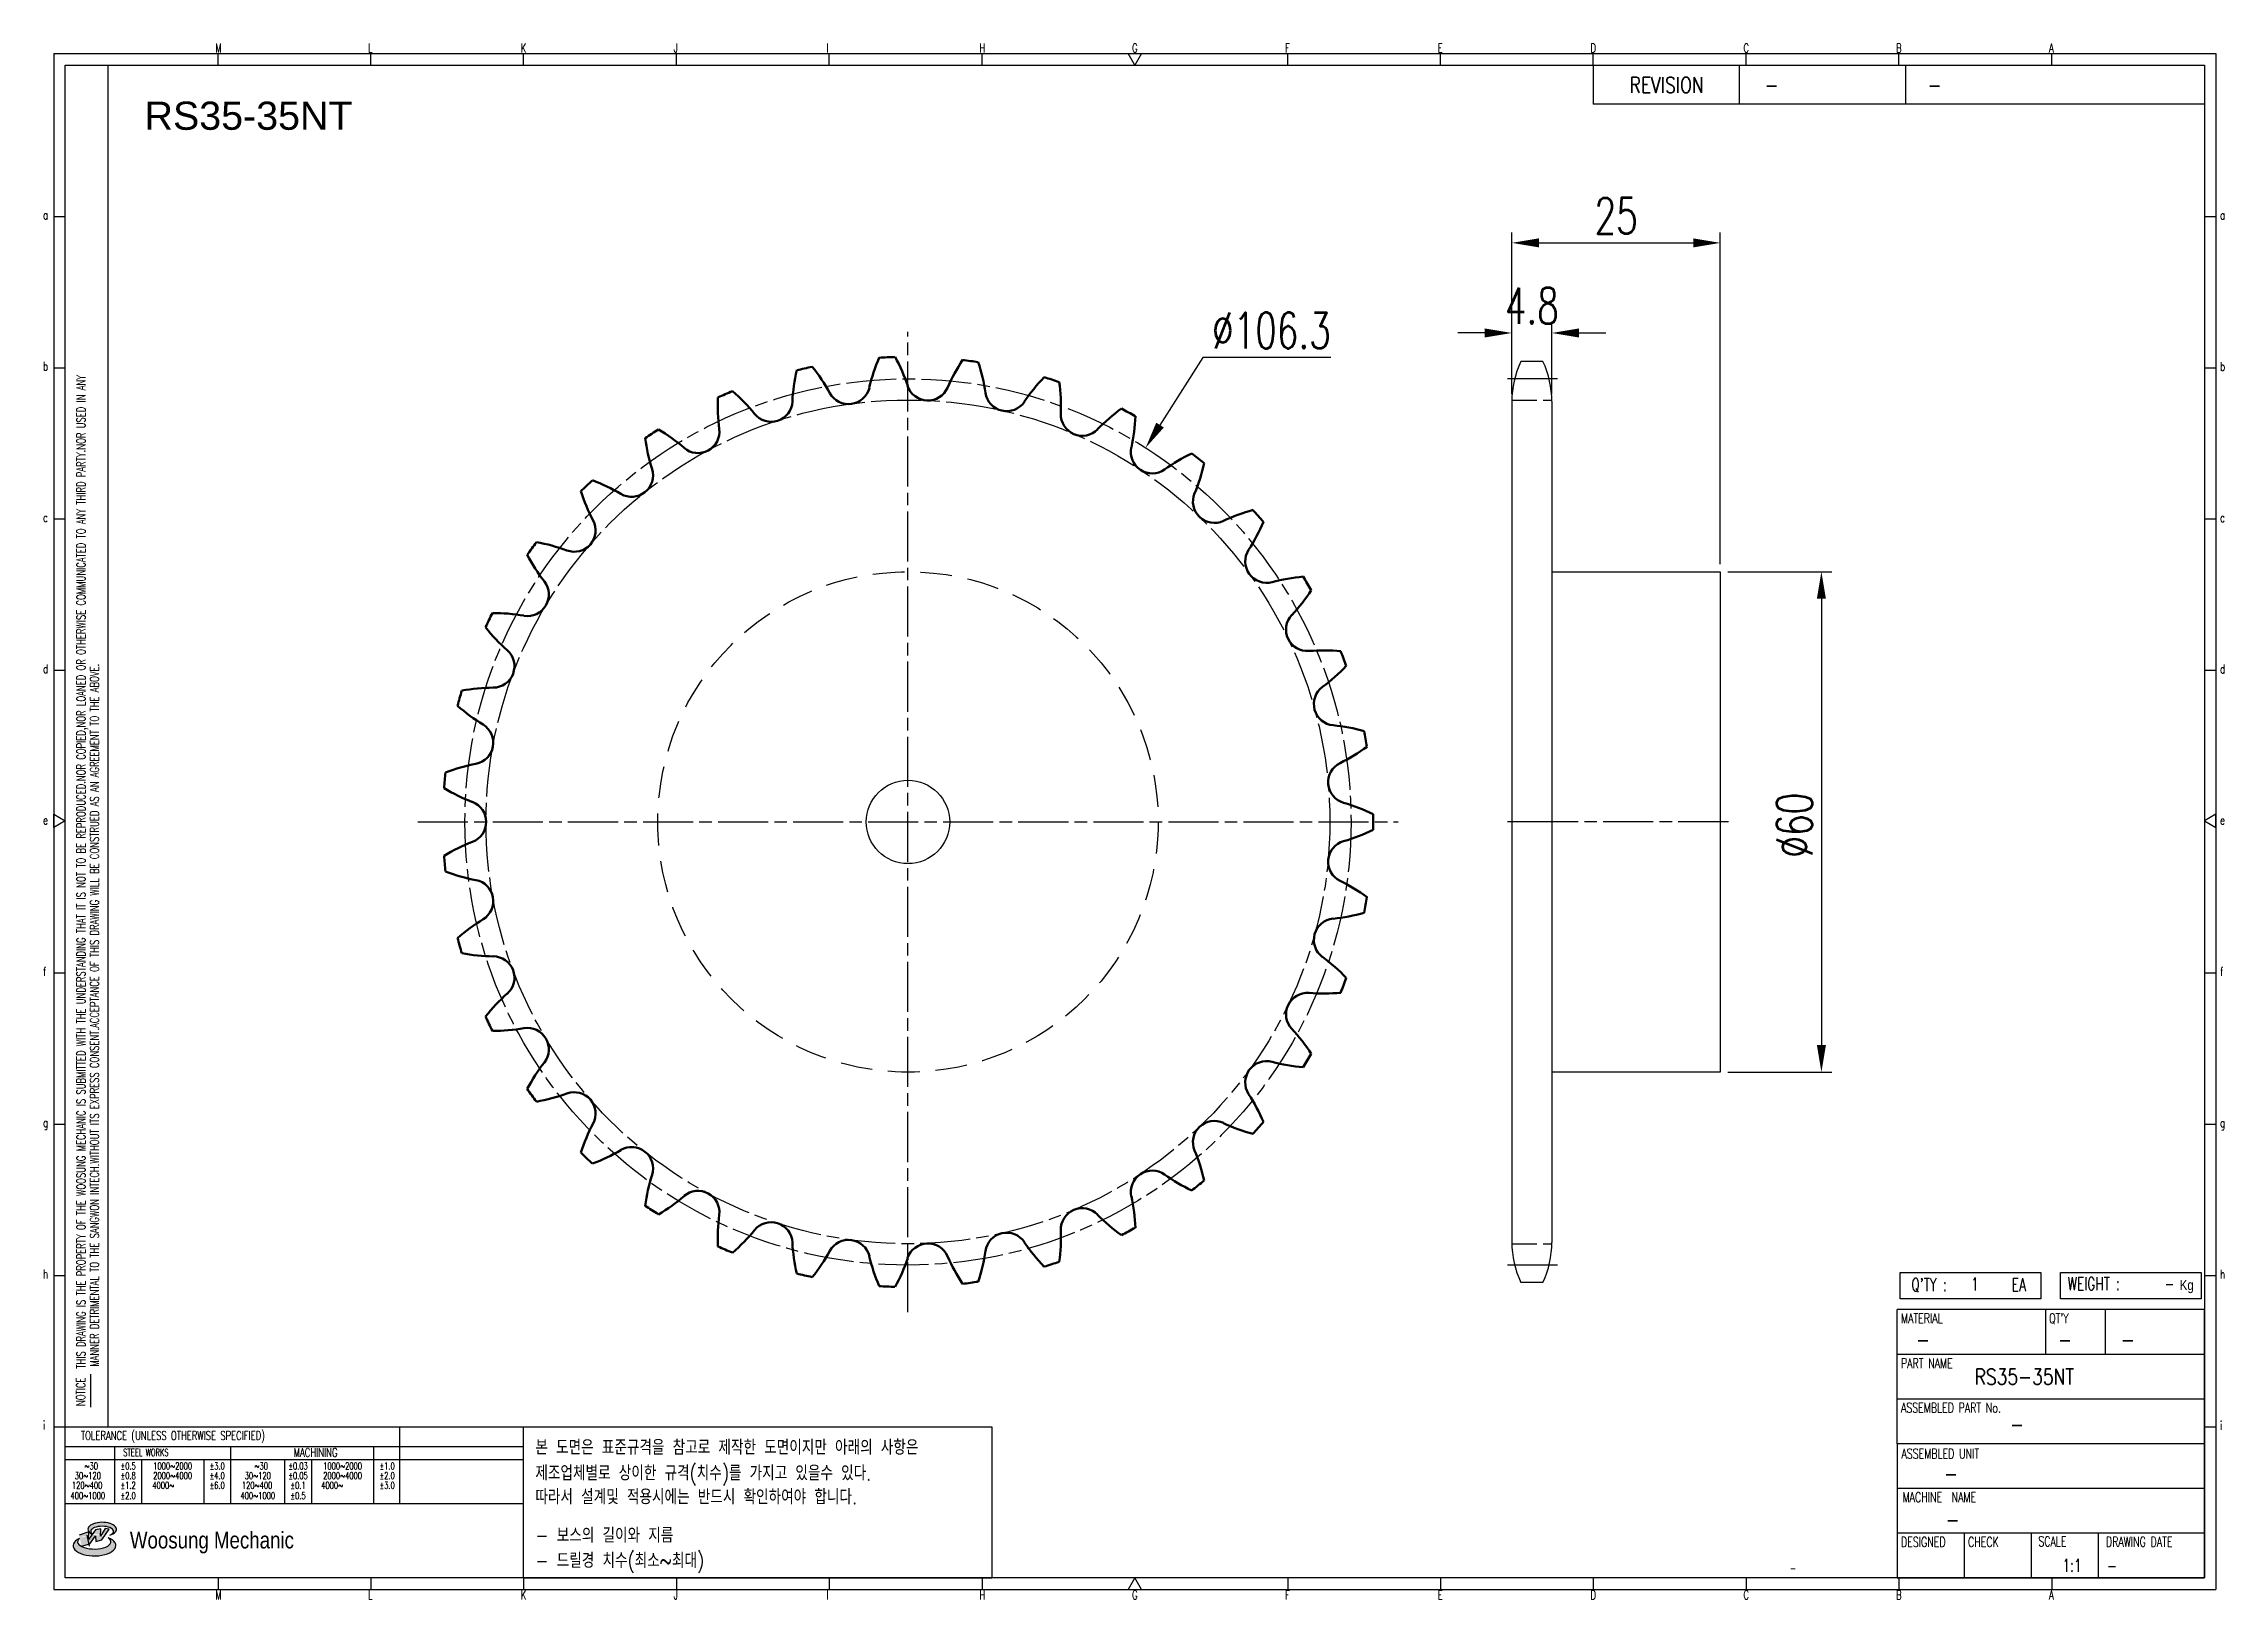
# Model space of a CAD drawing. Header units: millimetres. Extents: x -44811 to -44550, y 1096 to 1283.
import ezdxf
from ezdxf.enums import TextEntityAlignment as Align

# ---------------------------------------------------------------- set-up
doc = ezdxf.new("R2010")
doc.units = ezdxf.units.MM
for name, pattern in [('AM_ISO02W050', [7.5, 6, -1.5]), ('AM_ISO02W050x2', [3.75, 3, -0.75]), ('AM_ISO08W050', [18, 12, -1.5, 3, -1.5]), ('AM_ISO08W050x2', [9, 6, -0.75, 1.5, -0.75]), ('HIDDEN', [9.525, 6.35, -3.175])]:
    doc.linetypes.add(name, pattern=pattern)
for name, color, linetype, lineweight in [('AM_0N', 7, 'Continuous', 50), ('AM_3N', 6, 'AM_ISO02W050', 25), ('AM_7', 4, 'AM_ISO08W050', 25), ('AM_7N', 4, 'AM_ISO08W050', 25)]:
    doc.layers.add(name, color=color, linetype=linetype, lineweight=lineweight)
for name, color, linetype in [('HL', 2, 'HIDDEN'), ('S-DIM', 7, 'Continuous'), ('TITLE', 7, 'Continuous'), ('도면레이아웃', 7, 'Continuous')]:
    doc.layers.add(name, color=color, linetype=linetype)
doc.styles.add('HAN', font='ROMANS.shx', dxfattribs={"width": 0.7, "bigfont": 'whgtxt.shx'})
doc.styles.add('HKD_ST2', font='romans.shx', dxfattribs={"width": 0.7, "height": 4, "bigfont": '@extfont2.shx'})
doc.styles.add('HSG', font='SIMPLEX.shx', dxfattribs={"width": 0.7, "bigfont": 'HSG.shx'})
doc.styles.add('ROMANS', font='romans.shx', dxfattribs={"width": 0.7, "bigfont": 'whgtxt.shx'})
doc.styles.add('SLDTEXTSTYLE4', font='arial.ttf', dxfattribs={"width": 0.8})
doc.styles.get("Standard").update_dxf_attribs({"font": 'arial.ttf'})
doc.dimstyles.new('APP8', dxfattribs={"dimscale": 1.8, "dimtxt": 2.4, "dimasz": 1.8, "dimexe": 0.7, "dimexo": 0.5, "dimgap": 0.6, "dimtad": 1, "dimtoh": 1, "dimdec": 1, "dimrnd": 0.01, "dimzin": 9, "dimdsep": 46, "dimtxsty": 'HSG', "dimcen": 0, "dimclrd": 1, "dimclre": 1, "dimclrt": 256, "dimazin": 2, "dimtp": 1, "dimtm": 1, "dimtfac": 0.5, "dimtdec": 1, "dimtofl": 0, "dimtmove": 0, "dimatfit": 3, "dimfxl": 0, "dimtvp": 1, "dimtolj": 2, "dimlwd": -1, "dimlwe": -1, "dimarcsym": 0})

# ---------------------------------------------------------------- blocks, each defined once
blk = doc.blocks.new('SUYWSHJH')
at = {"layer": '도면레이아웃'}
h = blk.add_hatch(color=10, dxfattribs=at)
h.paths.add_polyline_path([(1.544, 35.177), (1.554, 34.966), (1.779, 35.034), (2.054, 35.422), (1.908, 35.446), (1.728, 35.167), (1.741, 35.439), (1.547, 35.405), (1.292, 35.041), (1.295, 35.33), (0.943, 35.208), (1.03, 34.8), (1.336, 34.885)])
edge = h.paths.add_edge_path()
edge.add_ellipse((1.795, 35.421), major_axis=(-0.53, 0), ratio=0.487785, start_angle=122.36065, end_angle=403.39574)
edge.add_line((1.411, 35.244), (1.419, 35.261))
edge.add_ellipse((1.798, 35.344), major_axis=(-0.423, 0), ratio=0.444396, start_angle=131.58977, end_angle=386.19408, ccw=False)
edge = h.paths.add_edge_path()
edge.add_ellipse((1.512, 34.815), major_axis=(-0.793, 0), ratio=0.480113, start_angle=314.67633, end_angle=590.85213)
edge.add_ellipse((1.501, 34.958), major_axis=(-0.62, 0), ratio=0.43311, start_angle=331.7024, end_angle=574.42495, ccw=False)
for p, q in [((0, 90.118), (80.15, 90.118)), ((0, 90.118), (0, 33.191)), ((6.089, 89.693), (6.089, 90.118)), ((11.753, 89.693), (11.753, 90.118)), ((17.418, 89.693), (17.418, 90.118)), ((23.082, 89.693), (23.082, 90.118)), ((28.746, 89.693), (28.746, 90.118)), ((34.411, 89.693), (34.411, 90.118)), ((45.739, 89.693), (45.739, 90.118)), ((51.404, 89.693), (51.404, 90.118)), ((57.068, 89.693), (57.068, 90.118)), ((62.732, 89.693), (62.732, 90.118)), ((68.397, 89.693), (68.397, 90.118)), ((74.061, 89.693), (74.061, 90.118)), ((80.15, 90.118), (80.15, 33.191)), ((0, 84.085), (0.425, 84.085)), ((79.725, 84.085), (80.15, 84.085)), ((0, 78.478), (0.425, 78.478)), ((79.725, 78.478), (80.15, 78.478)), ((0, 72.87), (0.425, 72.87)), ((79.725, 72.87), (80.15, 72.87)), ((0, 67.262), (0.425, 67.262)), ((79.725, 67.262), (80.15, 67.262)), ((0, 56.047), (0.425, 56.047)), ((79.725, 56.047), (80.15, 56.047)), ((0, 50.439), (0.425, 50.439)), ((79.725, 50.439), (80.15, 50.439)), ((0, 44.832), (0.425, 44.832)), ((79.725, 44.832), (80.15, 44.832)), ((1.377, 39.947), (1.377, 41.174)), ((0, 39.224), (0.425, 39.224)), ((79.725, 39.224), (80.15, 39.224)), ((0, 33.191), (80.15, 33.191)), ((6.089, 33.616), (6.089, 33.191)), ((11.753, 33.616), (11.753, 33.191)), ((17.418, 33.616), (17.418, 33.191)), ((23.082, 33.616), (23.082, 33.191)), ((28.746, 33.616), (28.746, 33.191)), ((34.411, 33.616), (34.411, 33.191)), ((45.739, 33.616), (45.739, 33.191)), ((51.404, 33.616), (51.404, 33.191)), ((57.068, 33.616), (57.068, 33.191)), ((62.732, 33.616), (62.732, 33.191)), ((68.397, 33.616), (68.397, 33.191)), ((74.061, 33.616), (74.061, 33.191))]:
    blk.add_line(p, q)
at = {"color": 2}
for p, q in [((2.017, 39.224), (2.017, 89.693)), ((0.425, 39.224), (17.418, 39.224)), ((12.816, 39.224), (12.816, 36.382)), ((17.418, 33.616), (17.418, 39.224)), ((0.425, 38.487), (17.418, 38.487)), ((0.425, 38.012), (17.418, 38.012)), ((2.257, 38.487), (2.257, 36.382)), ((3.257, 38.012), (3.257, 36.382)), ((5.557, 38.012), (5.557, 36.382)), ((6.557, 38.5), (6.557, 36.382)), ((8.557, 38.012), (8.557, 36.382)), ((9.557, 38.026), (9.557, 36.382)), ((11.857, 38.487), (11.857, 36.382)), ((0.425, 36.382), (17.418, 36.382))]:
    blk.add_line(p, q, dxfattribs=at)
at = {"color": 6, "ltscale": 0.5}
for p, q in [((57.068, 89.693), (57.068, 88.246)), ((62.47, 89.693), (62.47, 88.246)), ((68.635, 89.693), (68.635, 88.246)), ((79.725, 88.246), (57.068, 88.246)), ((68.336, 38.59), (68.336, 43.563)), ((79.725, 43.563), (68.336, 43.563)), ((73.827, 43.563), (73.827, 41.905)), ((76.037, 43.563), (76.037, 41.905)), ((79.725, 38.59), (79.725, 43.563)), ((79.725, 41.905), (68.336, 41.905)), ((79.725, 40.248), (68.336, 40.248)), ((68.336, 38.59), (68.336, 33.616)), ((79.725, 38.59), (68.336, 38.59)), ((79.725, 33.616), (79.725, 38.59)), ((79.725, 36.932), (68.336, 36.932)), ((79.725, 35.274), (68.336, 35.274)), ((70.822, 33.616), (70.822, 35.274)), ((73.309, 33.616), (73.309, 35.274)), ((75.796, 33.616), (75.796, 35.274)), ((68.336, 33.616), (79.725, 33.616))]:
    blk.add_line(p, q, dxfattribs=at)
for points in [[(40.075, 89.693), (39.83, 90.118), (40.32, 90.118)], [(0.425, 89.693), (79.725, 89.693), (79.725, 33.616), (0.425, 33.616)], [(0.425, 61.679), (0, 61.433), (0, 61.924)], [(79.725, 61.679), (80.15, 61.433), (80.15, 61.924)], [(40.075, 33.616), (39.83, 33.191), (40.32, 33.191)]]:
    blk.add_lwpolyline(points, close=True)
at = {"layer": 'TITLE', "color": 20}
for p, q in [((68.449, 43.961), (68.449, 44.936)), ((68.449, 44.936), (73.654, 44.936)), ((73.654, 44.936), (73.654, 43.961)), ((74.39, 43.961), (74.39, 44.936)), ((74.39, 44.936), (79.595, 44.936)), ((79.595, 44.936), (79.595, 43.961)), ((73.654, 43.961), (68.449, 43.961)), ((79.595, 43.961), (74.39, 43.961))]:
    blk.add_line(p, q, dxfattribs=at)
at = {"layer": '도면레이아웃'}
for p, q in [((1.295, 35.33), (0.943, 35.208)), ((1.03, 34.8), (1.336, 34.885)), ((1.224, 35.208), (1.311, 34.8)), ((1.224, 35.208), (1.224, 35.208)), ((1.547, 35.405), (1.292, 35.041)), ((1.292, 35.041), (1.295, 35.33)), ((1.336, 34.885), (1.544, 35.177)), ((1.419, 35.261), (1.411, 35.244)), ((1.544, 35.177), (1.554, 34.966)), ((1.741, 35.439), (1.547, 35.405)), ((1.554, 34.966), (1.779, 35.034)), ((1.908, 35.446), (1.728, 35.167)), ((1.728, 35.167), (1.741, 35.439)), ((1.779, 35.034), (2.054, 35.422)), ((2.054, 35.422), (1.908, 35.446))]:
    blk.add_line(p, q, dxfattribs=at)
for centre, major_axis, ratio, start_param, end_param in [((1.795, 35.421), (-0.53, 0), 0.487785, 2.135596, 7.040584), ((1.512, 34.815), (-0.793, 0), 0.480113, 5.492138, 10.312315), ((1.501, 34.958), (-0.62, 0), 0.43311, 5.789299, 10.025607), ((1.798, 35.344), (-0.423, 0), 0.444396, 2.296675, 6.740358)]:
    blk.add_ellipse(centre, major_axis=major_axis, ratio=ratio, start_param=start_param, end_param=end_param, dxfattribs=at)
at = {"color": 4, "style": 'HKD_ST2', "width": 0.7}
for s, p in [('M', (5.988, 90.164)), ('L', (11.652, 90.164)), ('K', (17.316, 90.164)), ('J', (22.981, 90.164)), ('I', (28.645, 90.164)), ('H', (34.309, 90.164)), ('G', (39.974, 90.164)), ('F', (45.638, 90.164)), ('E', (51.302, 90.164)), ('D', (56.967, 90.164)), ('C', (62.631, 90.164)), ('B', (68.295, 90.164)), ('A', (73.96, 90.164)), ('a', (-0.395, 83.976)), ('a', (80.305, 83.97)), ('b', (-0.395, 78.368)), ('b', (80.305, 78.362)), ('c', (-0.395, 72.76)), ('c', (80.305, 72.754)), ('d', (-0.395, 67.153)), ('d', (80.305, 67.147)), ('e', (-0.395, 61.545)), ('e', (80.305, 61.539)), ('f', (-0.395, 55.937)), ('f', (80.305, 55.931)), ('g', (-0.395, 50.33)), ('g', (80.305, 50.324)), ('h', (-0.395, 44.722)), ('h', (80.305, 44.716)), ('i', (-0.395, 39.114)), ('i', (80.305, 39.108)), ('M', (5.988, 32.824)), ('L', (11.652, 32.824)), ('K', (17.316, 32.824)), ('J', (22.981, 32.824)), ('I', (28.645, 32.824)), ('H', (34.309, 32.824)), ('G', (39.974, 32.824)), ('F', (45.638, 32.824)), ('E', (51.302, 32.824)), ('D', (56.967, 32.824)), ('C', (62.631, 32.824)), ('B', (68.295, 32.824)), ('A', (73.96, 32.824))]:
    blk.add_text(s, height=0.326, dxfattribs=at).set_placement(p)
for s, height, style, width, p in [('REVISION', 0.5806, 'HAN', 0.8, (58.415, 88.664)), ('-', 0.581, 'HAN', 0.8, (63.426, 88.664)), ('-', 0.581, 'HAN', 0.8, (69.468, 88.664)), ("Q'TY : ", 0.4746, 'HKD_ST2', 0.7, (68.857, 44.253)), ('1', 0.475, 'HKD_ST2', 0.7, (71.071, 44.275)), ('EA', 0.4746, 'HKD_ST2', 0.7, (72.578, 44.253)), ('WEIGHT : ', 0.4746, 'HKD_ST2', 0.7, (74.65, 44.286)), ('-', 0.581, 'HAN', 0.8, (69.029, 42.157)), ('-', 0.581, 'HAN', 0.8, (74.289, 42.157)), ('-', 0.581, 'HAN', 0.8, (76.623, 42.157)), ('-', 0.581, 'HAN', 0.8, (72.515, 39.013)), ('-', 0.581, 'HAN', 0.8, (70.067, 37.189)), ('-', 0.581, 'HAN', 0.8, (70.126, 35.48)), ('1:1', 0.4746, 'HKD_ST2', 0.7, (74.458, 33.848)), ('-', 0.475, 'HKD_ST2', 0.7, (76.112, 33.837))]:
    blk.add_text(s, height=height, dxfattribs=dict(style=style, width=width)).set_placement(p)
at = {"color": 1, "style": 'HKD_ST2', "width": 0.7}
for s, p in [(' THIS DRAWING IS THE PROPERTY OF THE WOOSUNG MECHANIC IS SUBMITTED WITH THE UNDERSTANDING THAT IT IS NOT TO BE REPRODUCED.NOR COPIED,NOR LOANED OR OTHERWISE COMMUNICATED TO ANY THIRD PARTY.NOR USED IN ANY', (1.173, 41.217)), ('MANNER DETRIMENTAL TO THE SANGWON INTECH.WITHOUT ITS EXPRESS CONSENT.ACCEPTANCE OF THIS DRAWING WILL BE CONSTRUED AS AN AGREEMENT TO THE ABOVE.', (1.672, 41.447))]:
    blk.add_text(s, height=0.326266, rotation=90, dxfattribs=at).set_placement(p)
at = {"style": 'HKD_ST2', "width": 0.7}
blk.add_text('-', height=0.475, dxfattribs=at).set_placement((78.613, 44.286), align=Align.RIGHT)
at = {"color": 4, "style": 'HKD_ST2', "width": 0.7}
for s, height, p in [('MATERIAL', 0.3651, (68.474, 43.425)), ("QT'Y", 0.3651, (73.965, 43.425)), ('PART NAME', 0.3651, (68.474, 41.756)), ('ASSEMBLED PART No.', 0.36511, (68.474, 40.109)), ('ASSEMBLED UNIT', 0.36511, (68.49, 38.408)), ('MACHINE  NAME', 0.36511, (68.532, 36.794)), ('DESIGNED', 0.3651, (68.474, 35.136)), ('CHECK', 0.3651, (70.961, 35.136)), ('SCALE', 0.3651, (73.566, 35.153)), ('DRAWING DATE', 0.36511, (76.071, 35.141))]:
    blk.add_text(s, height=height, dxfattribs=at).set_placement(p, align=Align.TOP_LEFT)
at = {"style": 'HKD_ST2', "width": 0.7}
blk.add_text('NOTICE', height=0.3263, rotation=90, dxfattribs=at).set_placement((1.163, 39.988))
for s, height, style, width, p in [('TOLERANCE (UNLESS OTHERWISE SPECIFIED)', 0.32627, 'HKD_ST2', 0.7, (4.417, 38.896)), ('-', 0.326, 'ROMANS', 0.65, (64.469, 33.975))]:
    blk.add_text(s, height=height, dxfattribs=dict(style=style, width=width)).set_placement(p, align=Align.MIDDLE_CENTER)
at = {"color": 4, "style": 'HKD_ST2', "width": 0.7}
for s, height, p in [('STEEL WORKS', 0.26101, (3.416, 38.268)), ('MACHINING', 0.3263, (9.707, 38.27)), ('%%P0.5', 0.261, (2.757, 37.762)), ('%%P0.8', 0.261, (2.757, 37.411)), ('%%P3.0', 0.261, (6.057, 37.762)), ('%%P4.0', 0.261, (6.057, 37.411)), ('%%P0.03', 0.261, (9.057, 37.762)), ('%%P0.05', 0.261, (9.057, 37.411)), ('%%P1.0', 0.261, (12.357, 37.762)), ('%%P2.0', 0.261, (12.357, 37.411)), ('%%P1.2', 0.261, (2.757, 37.045)), ('%%P2.0', 0.261, (2.757, 36.67)), ('%%P6.0', 0.261, (6.057, 37.045)), ('%%P0.1', 0.261, (9.057, 37.045)), ('%%P0.5', 0.261, (9.057, 36.67)), ('%%P3.0', 0.261, (12.357, 37.045))]:
    blk.add_text(s, height=height, dxfattribs=at).set_placement(p, align=Align.MIDDLE)
for s, height, p in [('30%%126120', 0.261, (1.263, 37.411)), ('%%12630', 0.261, (1.389, 37.762)), ('2000%%1264000', 0.26101, (4.407, 37.411)), ('1000%%1262000', 0.26101, (4.407, 37.762)), ('30%%126120', 0.261, (7.563, 37.411)), ('%%12630', 0.261, (7.689, 37.762)), ('2000%%1264000', 0.26101, (10.707, 37.411)), ('1000%%1262000', 0.26101, (10.707, 37.762)), ('400%%1261000', 0.26101, (1.263, 36.67)), ('120%%126400', 0.26101, (1.237, 37.045)), ('4000%%126', 0.261, (4.061, 37.045)), ('400%%1261000', 0.26101, (7.563, 36.67)), ('120%%126400', 0.26101, (7.537, 37.045)), ('4000%%126', 0.261, (10.321, 37.045))]:
    blk.add_text(s, height=height, dxfattribs=at).set_placement(p, align=Align.MIDDLE_CENTER)
at = {"color": 1, "style": 'SLDTEXTSTYLE4', "width": 0.8}
blk.add_text('Woosung Mechanic', height=0.61957, dxfattribs=at).set_placement((2.822, 34.711))
at = {"layer": 'TITLE', "width": 0.8}
blk.add_text('Kg', height=0.3789, dxfattribs=at).set_placement((78.807, 44.286))
blk = doc.blocks.new('*D379')
at = {"layer": 'Defpoints', "color": 0, "transparency": 16777216}
for p in [(-44610.18, 1219.59), (-44610.18, 1159.59), (-44598.06, 1159.59)]:
    blk.add_point(p, dxfattribs=at)
at = {"layer": 'S-DIM', "color": 1, "transparency": 16777216}
for p, q in [((-44609.28, 1219.59), (-44596.8, 1219.59)), ((-44598.06, 1216.35), (-44598.06, 1162.83)), ((-44609.28, 1159.59), (-44596.8, 1159.59))]:
    blk.add_line(p, q, dxfattribs=at)
for points in [[(-44598.6, 1216.35), (-44597.52, 1216.35), (-44598.06, 1219.59)], [(-44598.6, 1162.83), (-44597.52, 1162.83), (-44598.06, 1159.59)]]:
    blk.add_solid(points, dxfattribs=at)
at = {"layer": 'S-DIM', "transparency": 16777216, "insert": (-44601.3, 1189.2), "char_height": 4.32, "attachment_point": 5, "rotation": 90, "style": 'HSG'}
blk.add_mtext('\\A2;%%c60', dxfattribs=at)
blk = doc.blocks.new('*D380')
at = {"layer": 'Defpoints', "color": 0, "transparency": 16777216}
for p in [(-44630.38, 1248.22), (-44635.18, 1239.99), (-44630.38, 1239.99)]:
    blk.add_point(p, dxfattribs=at)
at = {"layer": 'S-DIM', "color": 1, "transparency": 16777216}
for p, q in [((-44638.42, 1248.22), (-44641.66, 1248.22)), ((-44635.18, 1240.89), (-44635.18, 1249.48)), ((-44630.38, 1240.89), (-44630.38, 1249.48)), ((-44627.14, 1248.22), (-44623.9, 1248.22))]:
    blk.add_line(p, q, dxfattribs=at)
for points in [[(-44638.42, 1248.76), (-44638.42, 1247.68), (-44635.18, 1248.22)], [(-44627.14, 1248.76), (-44627.14, 1247.68), (-44630.38, 1248.22)]]:
    blk.add_solid(points, dxfattribs=at)
at = {"layer": 'S-DIM', "transparency": 16777216, "insert": (-44632.78, 1251.46), "char_height": 4.32, "attachment_point": 5, "style": 'HSG'}
blk.add_mtext('\\A2;4.8', dxfattribs=at)
blk = doc.blocks.new('*D381')
at = {"layer": 'Defpoints', "color": 0, "transparency": 16777216}
for p in [(-44610.18, 1259.02), (-44635.18, 1239.99), (-44610.18, 1219.59)]:
    blk.add_point(p, dxfattribs=at)
at = {"layer": 'S-DIM', "color": 1, "transparency": 16777216}
for p, q in [((-44635.18, 1240.89), (-44635.18, 1260.28)), ((-44631.94, 1259.02), (-44613.42, 1259.02)), ((-44610.18, 1220.49), (-44610.18, 1260.28))]:
    blk.add_line(p, q, dxfattribs=at)
for points in [[(-44631.94, 1259.56), (-44631.94, 1258.48), (-44635.18, 1259.02)], [(-44613.42, 1259.56), (-44613.42, 1258.48), (-44610.18, 1259.02)]]:
    blk.add_solid(points, dxfattribs=at)
at = {"layer": 'S-DIM', "transparency": 16777216, "insert": (-44622.68, 1262.26), "char_height": 4.32, "attachment_point": 5, "style": 'HSG'}
blk.add_mtext('\\A2;25', dxfattribs=at)
blk = doc.blocks.new('*D382')
at = {"layer": 'Defpoints', "color": 0, "transparency": 16777216}
for p in [(-44679.1, 1234.44), (-44736.07, 1144.74)]:
    blk.add_point(p, dxfattribs=at)
at = {"layer": 'S-DIM', "color": 1, "transparency": 16777216}
for p, q in [((-44672.22, 1245.28), (-44677.37, 1237.17)), ((-44656.88, 1245.28), (-44672.22, 1245.28))]:
    blk.add_line(p, q, dxfattribs=at)
blk.add_solid([(-44677.82, 1237.46), (-44676.91, 1236.88), (-44679.1, 1234.44)], dxfattribs=at)
at = {"layer": 'S-DIM', "transparency": 16777216, "insert": (-44664.01, 1248.52), "char_height": 4.32, "attachment_point": 5, "style": 'HSG'}
blk.add_mtext('\\A2;∅106.3', dxfattribs=at)

msp = doc.modelspace()

# ---------------------------------------------------------------- linework, layer by layer
for p, q in [((-44631.45, 1244.79), (-44634.11, 1244.79)), ((-44635.18, 1239.99), (-44635.18, 1139.18)), ((-44630.38, 1239.99), (-44630.38, 1139.18)), ((-44631.45, 1134.38), (-44634.11, 1134.38))]:
    msp.add_line(p, q)
msp.add_lwpolyline([(-44630.38, 1219.59), (-44610.18, 1219.59), (-44610.18, 1159.59), (-44630.38, 1159.59)])
at = {"color": 4}
msp.add_lwpolyline([(-44753.68, 1117.07), (-44697.52, 1117.07), (-44697.52, 1098.93), (-44753.68, 1098.93)], close=True, dxfattribs=at)
msp.add_circle((-44707.59, 1189.59), 5)
for centre, start, end in [((-44623.88, 1239.99), 154.8633, 180), ((-44641.68, 1239.99), 0, 25.1367), ((-44623.88, 1139.18), 180, 205.1367), ((-44641.68, 1139.18), 334.8633, 0)]:
    msp.add_arc(centre, 11.3, start, end)
at = {"layer": 'AM_0N'}
for centre, radius, start, end in [((-44690.3, 1236.37), 22.56, 156.7945, 166.4286), ((-44707.59, 1189.59), 55.77, 91.6001, 93.5428), ((-44728.99, 1234.63), 22.56, 18.7143, 28.3484), ((-44682.23, 1232.53), 22.56, 146.5088, 156.1429), ((-44707.59, 1189.59), 55.77, 81.3144, 83.257), ((-44698.93, 1238.7), 22.56, 167.0802, 176.7143), ((-44707.59, 1189.59), 55.77, 101.8858, 103.8285), ((-44736.69, 1230.08), 22.56, 29, 38.6341), ((-44720.61, 1237.73), 22.56, 8.4286, 18.0627), ((-44674.97, 1227.31), 22.56, 136.2231, 145.8571), ((-44707.59, 1189.59), 55.77, 71.0287, 72.9713), ((-44711.8, 1239.28), 22.56, 358.1429, 7.7769), ((-44707.84, 1239.46), 22.56, 177.3659, 187), ((-44707.59, 1189.59), 55.77, 112.1715, 114.1142), ((-44743.45, 1224.23), 22.56, 39.2857, 48.9198), ((-44724.01, 1240.14), 2.57, 219.2857, 356.7143), ((-44714.72, 1242.26), 2.57, 209, 346.4286), ((-44705.2, 1242.69), 2.57, 198.7143, 336.1429), ((-44695.76, 1241.41), 2.57, 188.4286, 325.8571), ((-44686.69, 1238.46), 2.57, 178.1429, 315.5714), ((-44668.75, 1220.88), 22.56, 125.9373, 135.5714), ((-44707.59, 1189.59), 55.77, 60.743, 62.6856), ((-44702.86, 1239.23), 22.56, 347.8571, 357.4912), ((-44707.59, 1189.59), 55.77, 122.4572, 124.3999), ((-44716.74, 1238.61), 22.56, 187.6516, 197.2857), ((-44749.06, 1217.27), 22.56, 49.5714, 59.2055), ((-44732.77, 1236.39), 2.57, 229.5714, 7), ((-44678.3, 1233.95), 2.57, 167.8571, 305.2857), ((-44740.73, 1231.14), 2.57, 239.8571, 17.2857), ((-44663.79, 1213.44), 22.56, 115.6516, 125.2857), ((-44707.59, 1189.59), 55.77, 50.4572, 52.3999), ((-44694.07, 1237.59), 22.56, 337.5714, 347.2055), ((-44707.59, 1189.59), 55.77, 132.743, 134.6856), ((-44725.35, 1236.19), 22.56, 197.9373, 207.5714), ((-44753.34, 1209.42), 22.56, 59.8571, 69.4912), ((-44670.85, 1228.01), 2.57, 157.5714, 295), ((-44660.24, 1205.24), 22.56, 105.3659, 115), ((-44707.59, 1189.59), 55.77, 40.1715, 42.1142), ((-44747.61, 1224.56), 2.57, 250.1429, 27.5714), ((-44685.72, 1234.41), 22.56, 327.2857, 336.9198), ((-44707.59, 1189.59), 55.77, 143.0287, 144.9713), ((-44733.38, 1232.27), 22.56, 208.2231, 217.8571), ((-44756.15, 1200.93), 22.56, 70.1429, 79.7769), ((-44664.58, 1220.83), 2.57, 147.2857, 284.7143), ((-44658.2, 1196.53), 22.56, 95.0802, 104.7143), ((-44707.59, 1189.59), 55.77, 29.8858, 31.8285), ((-44753.22, 1216.85), 2.57, 260.4286, 37.8571), ((-44678.07, 1229.78), 22.56, 317, 326.6341), ((-44707.59, 1189.59), 55.77, 153.3144, 155.257), ((-44757.39, 1192.08), 22.56, 80.4286, 90.0627), ((-44659.69, 1212.65), 2.57, 137, 274.4286), ((-44740.59, 1226.97), 22.56, 218.5088, 228.1429), ((-44757.35, 1208.26), 2.57, 270.7143, 48.1429), ((-44657.75, 1187.6), 22.56, 84.7945, 94.4286), ((-44671.36, 1223.86), 22.56, 306.7143, 316.3484), ((-44707.59, 1189.59), 55.77, 19.6001, 21.5428), ((-44757.04, 1183.14), 22.56, 90.7143, 100.3484), ((-44656.35, 1203.73), 2.57, 126.7143, 264.1429), ((-44707.59, 1189.59), 55.77, 163.6001, 165.5428), ((-44746.73, 1220.48), 22.56, 228.7945, 238.4286), ((-44759.89, 1199.08), 2.57, 281, 58.4286), ((-44658.91, 1178.74), 22.56, 74.5088, 84.1429), ((-44707.59, 1189.59), 55.77, 9.3144, 11.257), ((-44665.82, 1216.85), 22.56, 296.4286, 306.0627), ((-44707.59, 1189.59), 55.77, 173.8858, 175.8285), ((-44755.09, 1174.42), 22.56, 101, 110.6341), ((-44654.64, 1194.35), 2.57, 116.4286, 253.8571), ((-44751.62, 1212.99), 22.56, 239.0802, 248.7143), ((-44760.74, 1189.59), 2.57, 291.2857, 68.7143), ((-44661.63, 1170.22), 22.56, 64.2231, 73.8571), ((-44707.59, 1189.59), 55.77, 359.0287, 0.9713), ((-44654.64, 1184.82), 2.57, 106.1429, 243.5714), ((-44661.63, 1208.95), 22.56, 286.1429, 295.7769), ((-44751.62, 1166.18), 22.56, 111.2857, 120.9198), ((-44707.59, 1189.59), 55.77, 184.1715, 186.1142), ((-44755.09, 1204.75), 22.56, 249.3659, 259), ((-44759.89, 1180.1), 2.57, 301.5714, 79), ((-44665.82, 1162.33), 22.56, 53.9373, 63.5714), ((-44707.59, 1189.59), 55.77, 348.743, 350.6856), ((-44746.73, 1158.69), 22.56, 121.5714, 131.2055), ((-44656.35, 1175.45), 2.57, 95.8571, 233.2857), ((-44658.91, 1200.43), 22.56, 275.8571, 285.4912), ((-44707.59, 1189.59), 55.77, 194.4572, 196.3999), ((-44757.04, 1196.03), 22.56, 259.6516, 269.2857), ((-44757.35, 1170.91), 2.57, 311.8571, 89.2857), ((-44671.36, 1155.31), 22.56, 43.6516, 53.2857), ((-44740.59, 1152.2), 22.56, 131.8571, 141.4912), ((-44659.69, 1166.52), 2.57, 85.5714, 223), ((-44657.75, 1191.57), 22.56, 265.5714, 275.2055), ((-44707.59, 1189.59), 55.77, 338.4572, 340.3999), ((-44707.59, 1189.59), 55.77, 204.743, 206.6856), ((-44757.39, 1187.09), 22.56, 269.9373, 279.5714), ((-44753.22, 1162.32), 2.57, 322.1429, 99.5714), ((-44678.07, 1149.39), 22.56, 33.3659, 43), ((-44707.59, 1189.59), 55.77, 328.1715, 330.1142), ((-44733.38, 1146.91), 22.56, 142.1429, 151.7769), ((-44664.58, 1158.34), 2.57, 75.2857, 212.7143), ((-44658.2, 1182.64), 22.56, 255.2857, 264.9198), ((-44707.59, 1189.59), 55.77, 215.0287, 216.9713), ((-44756.15, 1178.24), 22.56, 280.2231, 289.8571), ((-44747.61, 1154.61), 2.57, 332.4286, 109.8571), ((-44685.72, 1144.77), 22.56, 23.0802, 32.7143), ((-44725.35, 1142.99), 22.56, 152.4286, 162.0627), ((-44670.85, 1151.17), 2.57, 65, 202.4286), ((-44660.24, 1173.93), 22.56, 245, 254.6341), ((-44707.59, 1189.59), 55.77, 317.8858, 319.8285), ((-44740.73, 1148.03), 2.57, 342.7143, 120.1429), ((-44707.59, 1189.59), 55.77, 225.3144, 227.257), ((-44753.34, 1169.75), 22.56, 290.5088, 300.1429), ((-44694.07, 1141.58), 22.56, 12.7945, 22.4286), ((-44716.74, 1140.56), 22.56, 162.7143, 172.3484), ((-44678.3, 1145.22), 2.57, 54.7143, 192.1429), ((-44663.79, 1165.73), 22.56, 234.7143, 244.3484), ((-44707.59, 1189.59), 55.77, 307.6001, 309.5428), ((-44707.59, 1189.59), 55.77, 235.6001, 237.5428), ((-44749.06, 1161.9), 22.56, 300.7945, 310.4286), ((-44732.77, 1142.78), 2.57, 353, 130.4286), ((-44686.69, 1140.71), 2.57, 44.4286, 181.8571), ((-44702.86, 1139.94), 22.56, 2.5088, 12.1429), ((-44707.84, 1139.72), 22.56, 173, 182.6341), ((-44743.45, 1154.94), 22.56, 311.0802, 320.7143), ((-44724.01, 1139.03), 2.57, 3.2857, 140.7143), ((-44695.76, 1137.76), 2.57, 34.1429, 171.5714), ((-44711.8, 1139.89), 22.56, 352.2231, 1.8571), ((-44668.75, 1158.29), 22.56, 224.4286, 234.0627), ((-44707.59, 1189.59), 55.77, 297.3144, 299.257), ((-44707.59, 1189.59), 55.77, 245.8858, 247.8285), ((-44698.93, 1140.47), 22.56, 183.2857, 192.9198), ((-44736.69, 1149.09), 22.56, 321.3659, 331), ((-44714.72, 1136.91), 2.57, 13.5714, 151), ((-44705.2, 1136.48), 2.57, 23.8571, 161.2857), ((-44682.23, 1146.65), 22.56, 203.8571, 213.4912), ((-44720.61, 1141.45), 22.56, 341.9373, 351.5714), ((-44674.97, 1151.86), 22.56, 214.1429, 223.7769), ((-44707.59, 1189.59), 55.77, 256.1715, 258.1142), ((-44690.3, 1142.81), 22.56, 193.5714, 203.2055), ((-44728.99, 1144.54), 22.56, 331.6516, 341.2857), ((-44707.59, 1189.59), 55.77, 287.0287, 288.9713), ((-44707.59, 1189.59), 55.77, 266.4572, 268.3999), ((-44707.59, 1189.59), 55.77, 276.743, 278.6856)]:
    msp.add_arc(centre, radius, start, end, dxfattribs=at)
at = {"layer": 'AM_3N', "linetype": 'AM_ISO02W050x2'}
for p, q in [((-44635.18, 1240.15), (-44630.38, 1240.15)), ((-44635.18, 1139.02), (-44630.38, 1139.02))]:
    msp.add_line(p, q, dxfattribs=at)
at = {"layer": 'AM_7', "linetype": 'AM_ISO08W050x2'}
for p, q in [((-44629.72, 1242.72), (-44635.83, 1242.72)), ((-44629.72, 1189.59), (-44635.83, 1189.59)), ((-44609.22, 1189.59), (-44635.83, 1189.59)), ((-44629.72, 1136.46), (-44635.83, 1136.46))]:
    msp.add_line(p, q, dxfattribs=at)
for radius in [53.13, 50.59]:
    msp.add_circle((-44707.59, 1189.59), radius, dxfattribs=at)
at = {"layer": 'AM_7N', "linetype": 'AM_ISO08W050x2'}
for p, q in [((-44707.59, 1130.81), (-44707.59, 1248.36)), ((-44766.36, 1189.59), (-44648.81, 1189.59))]:
    msp.add_line(p, q, dxfattribs=at)
at = {"layer": 'HL', "ltscale": 0.6}
msp.add_circle((-44707.59, 1189.59), 30, dxfattribs=at)

# ---------------------------------------------------------------- block references
at = {"xscale": 3.234877041787919, "yscale": 3.234877041787919, "zscale": 3.234877041787919}
msp.add_blockref('SUYWSHJH', (-44810.02, 990.19), dxfattribs=at)

# ---------------------------------------------------------------- texts
at = {"color": 2}
msp.add_text('RS35-35NT', height=3.38, dxfattribs=at).set_placement((-44799.13, 1272.58))
at = {"style": 'HAN', "width": 0.8}
msp.add_text('RS35-35NT', height=1.878, dxfattribs=at).set_placement((-44579.68, 1122.12))
at = {"color": 4, "style": 'HAN', "width": 0.8}
for s, p in [('본 도면은 표준규격을 참고로 제작한 도면이지만 아래의 사항은', (-44752.27, 1113.71)), ('제조업체별로 상이한 규격(치수)를 가지고 있을수 있다.', (-44752.27, 1110.63)), ('따라서 설계및 적용시에는 반드시 확인하여야 합니다.', (-44752.27, 1107.77)), ('- 보스의 길이와 지름', (-44752.27, 1103.17)), ('- 드릴경 치수(최소~최대)', (-44752.27, 1100.14))]:
    msp.add_text(s, height=1.7771, dxfattribs=at).set_placement(p)

# ---------------------------------------------------------------- dimensions: what is measured, and where the dimension line sits
at = {"layer": 'S-DIM'}
dim = msp.add_linear_dim(base=(-44610.18, 1259.02), p1=(-44635.18, 1239.99), p2=(-44610.18, 1219.59), dimstyle='APP8', dxfattribs=at)
dim.commit()
dim.dimension.update_dxf_attribs({"geometry": '*D381', "text_midpoint": (-44622.68, 1262.26)})
dim = msp.add_linear_dim(base=(-44630.38, 1248.22), p1=(-44635.18, 1239.99), p2=(-44630.38, 1239.99), dimstyle='APP8', dxfattribs=at)
dim.commit()
dim.dimension.update_dxf_attribs({"geometry": '*D380', "text_midpoint": (-44632.78, 1248.22), "dimtype": 160})
dim = msp.add_diameter_dim_2p(p1=(-44736.07, 1144.74), p2=(-44679.1, 1234.44), dimstyle='APP8', dxfattribs=at)
dim.commit()
dim.dimension.update_dxf_attribs({"geometry": '*D382', "text_midpoint": (-44664.01, 1245.28), "dimtype": 163})
dim = msp.add_linear_dim(base=(-44598.06, 1159.59), p1=(-44610.18, 1219.59), p2=(-44610.18, 1159.59), angle=90, text='%%c<>', dimstyle='APP8', dxfattribs=at)
dim.commit()
dim.dimension.update_dxf_attribs({"geometry": '*D379', "text_midpoint": (-44598.06, 1189.2), "dimtype": 160})

doc.saveas('drawing.dxf')
